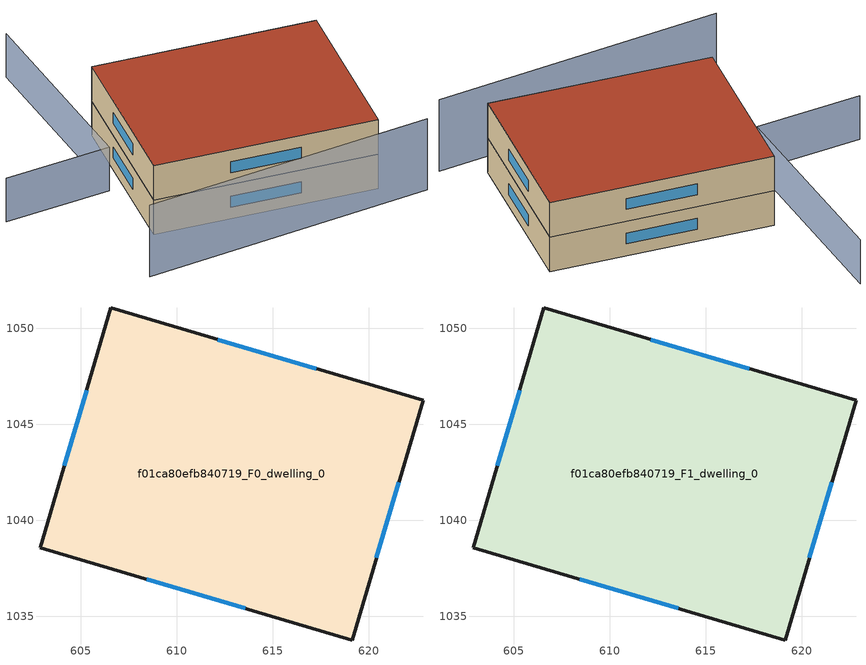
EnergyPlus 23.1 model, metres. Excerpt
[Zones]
f01ca80efb840719_F0_dwelling_0
 floor ground (EU_floor_Construction): 622.83,1046.25 619.14,1033.76 602.88,1038.57 606.57,1051.06 z0
 wall outside (EU_wall_Construction): 602.88,1038.57 619.14,1033.76 622.83,1046.25 606.57,1051.06 602.88,1038.57 z0:3
 window (EU_Window_Construction): 608.44,1036.92 613.57,1035.41 / 605.3,1046.78 604.14,1042.85 / 617.26,1047.9 612.13,1049.41 / 620.4,1038.04 621.56,1041.98 z1.03:1.97
f01ca80efb840719_F1_dwelling_0
 floor to f01ca80efb840719_F0_dwelling_0 (EU_floor_Construction): 622.83,1046.25 619.14,1033.76 602.88,1038.57 606.57,1051.06 z3
 wall outside (EU_wall_Construction): 602.88,1038.57 619.14,1033.76 622.83,1046.25 606.57,1051.06 602.88,1038.57 z3:6
 window (EU_Window_Construction): 608.44,1036.92 613.57,1035.41 / 605.3,1046.78 604.14,1042.85 / 617.26,1047.9 612.13,1049.41 / 620.4,1038.04 621.56,1041.98 z4.03:4.97
 roof outside (EU_roof_Construction): 619.14,1033.76 622.83,1046.25 606.57,1051.06 602.88,1038.57 z6
shading: 599.6,1034.59 621.85,1031.59 z0:6.2; 605.9,1060.5 603.55,1044.84 / 603.55,1044.84 595.37,1046.07 z0:3.8
[Building]
EU S2 Campaign: North Axis=0; Terrain=City; Solar Distribution=FullExterior
[Site:Location]
Cape.Town.Intl.AP: Latitude=-33.965; Longitude=18.602; Time Zone=2; Elevation=46
[SizingPeriod:WeatherFileDays]
AnnualSizingPeriod: Begin Month=1; Begin Day of Month=1; End Month=12; End Day of Month=31; Day of Week for Start Day=Monday; Use Weather File Daylight Saving Period=No; Use Weather File Rain and Snow Indicators=No
[MATERIAL]
EU_InternalMass_Material: Roughness=MediumRough; Thickness=0.1; Conductivity=1; Density=1800; Specific Heat=900; Thermal Absorptance=0.9; Solar Absorptance=0.7; Visible Absorptance=0.7
[MATERIAL:NOMASS] Roughness=MediumRough; Thermal Absorptance=0.9; Solar Absorptance=0.7; Visible Absorptance=0.7
Name | Thermal Resistance
EU_wall_NoMass | 0.493876
EU_roof_NoMass | 0.449382
EU_floor_NoMass | 1.25
[WINDOWMATERIAL:SIMPLEGLAZINGSYSTEM]
EU_Window_SimpleGlazing: UFactor=4.4; Solar Heat Gain Coefficient=0.85; Visible Transmittance=0.85
[CONSTRUCTION]
EU_wall_Construction: EU_wall_NoMass
EU_roof_Construction: EU_roof_NoMass
EU_floor_Construction: EU_floor_NoMass
EU_Window_Construction: EU_Window_SimpleGlazing
EU_InternalMass_Construction: EU_InternalMass_Material
[ZONE] Type=1; Multiplier=1; Ceiling Height=autocalculate; Floor Area=autocalculate; Part of Total Floor Area=Yes
Name | Volume
f01ca80efb840719_F0_dwelling_0 | 662.42
f01ca80efb840719_F1_dwelling_0 | 662.419
[INTERNALMASS] Construction=EU_InternalMass_Construction; Surface Area=220.806
Name | Zone or ZoneList
f01ca80efb840719_F0_dwelling_0_EU_InternalMass | f01ca80efb840719_F0_dwelling_0
f01ca80efb840719_F1_dwelling_0_EU_InternalMass | f01ca80efb840719_F1_dwelling_0
[OTHEREQUIPMENT] Fuel Type=Electricity; Design Level Calculation Method=Watts/Area; Power per Zone Floor Area=1; Fraction Latent=0; Fraction Radiant=0; Fraction Lost=0; Carbon Dioxide Generation Rate=0; EndUse Subcategory=EU_Step8_InternalGains
Name | Zone or ZoneList or Space or SpaceList | Schedule
EU_Step8_InternalGain_f01ca80efb840719_F0_dwelling_0_f000 | f01ca80efb840719_F0_dwelling_0 | EU_Step8_GainSchedule_f01ca80efb840719_F0_dwelling_0_f000
EU_Step8_InternalGain_f01ca80efb840719_F1_dwelling_0_f000 | f01ca80efb840719_F1_dwelling_0 | EU_Step8_GainSchedule_f01ca80efb840719_F1_dwelling_0_f000
[ZONEVENTILATION:DESIGNFLOWRATE] Schedule=EU_AlwaysOn; Design Flow Rate Calculation Method=AirChanges/Hour; Air Changes per Hour=0.64; Ventilation Type=Natural; Fan Pressure Rise=0; Fan Total Efficiency=1; Constant Term Coefficient=1; Temperature Term Coefficient=0; Velocity Term Coefficient=0; Velocity Squared Term Coefficient=0; Minimum Indoor Temperature=-100; Maximum Indoor Temperature=100; Delta Temperature=-100; Minimum Outdoor Temperature=-100; Maximum Outdoor Temperature=100; Maximum Wind Speed=40
Name | Zone or ZoneList or Space or SpaceList
EU_ConstantAir_f01ca80efb840719_F0_dwelling_0 | f01ca80efb840719_F0_dwelling_0
EU_ConstantAir_f01ca80efb840719_F1_dwelling_0 | f01ca80efb840719_F1_dwelling_0
[HVACTEMPLATE:THERMOSTAT] Constant Heating Setpoint=20; Constant Cooling Setpoint=50
EU_HeatOnly_f01ca80efb840719_F0_dwelling_0; EU_HeatOnly_f01ca80efb840719_F1_dwelling_0
[HVACTEMPLATE:ZONE:IDEALLOADSAIRSYSTEM] System Availability Schedule=EU_AlwaysOn; Maximum Heating Supply Air Temperature=50; Minimum Cooling Supply Air Temperature=13; Maximum Heating Supply Air Humidity Ratio=0.0156; Minimum Cooling Supply Air Humidity Ratio=0.0077; Heating Limit=NoLimit; Cooling Limit=NoLimit; Heating Availability Schedule=EU_AlwaysOn; Cooling Availability Schedule=EU_CoolingOff; Dehumidification Control Type=ConstantSensibleHeatRatio; Cooling Sensible Heat Ratio=0.7; Dehumidification Setpoint=60; Humidification Control Type=None; Humidification Setpoint=30; Outdoor Air Method=None; Outdoor Air Flow Rate per Person=0.00944; Outdoor Air Flow Rate per Zone Floor Area=0; Outdoor Air Flow Rate per Zone=0; Demand Controlled Ventilation Type=None; Outdoor Air Economizer Type=NoEconomizer; Heat Recovery Type=None; Sensible Heat Recovery Effectiveness=0.7; Latent Heat Recovery Effectiveness=0.65
Name | Template Thermostat
f01ca80efb840719_F0_dwelling_0 | EU_HeatOnly_f01ca80efb840719_F0_dwelling_0
f01ca80efb840719_F1_dwelling_0 | EU_HeatOnly_f01ca80efb840719_F1_dwelling_0
[SIZING:ZONE] Zone Cooling Design Supply Air Temperature Input Method=SupplyAirTemperature; Zone Cooling Design Supply Air Temperature=13; Zone Heating Design Supply Air Temperature Input Method=SupplyAirTemperature; Zone Heating Design Supply Air Temperature=50; Zone Cooling Design Supply Air Humidity Ratio=0.008; Zone Heating Design Supply Air Humidity Ratio=0.008; Cooling Design Air Flow Method=DesignDay; Cooling Design Air Flow Rate=0; Cooling Minimum Air Flow per Zone Floor Area=0.000762; Cooling Minimum Air Flow=0; Cooling Minimum Air Flow Fraction=0.2; Heating Design Air Flow Method=DesignDay; Heating Design Air Flow Rate=0; Heating Maximum Air Flow per Zone Floor Area=0.002032; Heating Maximum Air Flow=0.141576; Heating Maximum Air Flow Fraction=0.3; Account for Dedicated Outdoor Air System=No; Dedicated Outdoor Air System Control Strategy=NeutralSupplyAir; Dedicated Outdoor Air Low Setpoint Temperature for Design=autosize; Dedicated Outdoor Air High Setpoint Temperature for Design=autosize; Zone Load Sizing Method=Sensible Load Only No Latent Load; Zone Latent Cooling Design Supply Air Humidity Ratio Input Method=HumidityRatioDifference; Zone Cooling Design Supply Air Humidity Ratio Difference=0.005; Zone Latent Heating Design Supply Air Humidity Ratio Input Method=HumidityRatioDifference; Zone Humidification Design Supply Air Humidity Ratio Difference=0.005
f01ca80efb840719_F0_dwelling_0; f01ca80efb840719_F1_dwelling_0
[SCHEDULE:CONSTANT]
Name | Hourly Value
EU_AlwaysOn | 1
EU_CoolingOff | 0
[SCHEDULE:FILE] Column Number=1; Rows to Skip at Top=0; Number of Hours of Data=8760; Column Separator=Comma; Interpolate to Timestep=No; Minutes per Item=60; Adjust Schedule for Daylight Savings=Yes
Name | File
EU_Step8_GainSchedule_f01ca80efb840719_F0_dwelling_0_f000 | ../../schedules/f01ca80efb840719/f01ca80efb840719_F0_dwelling_0_f000_gain.csv
EU_Step8_GainSchedule_f01ca80efb840719_F1_dwelling_0_f000 | ../../schedules/f01ca80efb840719/f01ca80efb840719_F1_dwelling_0_f000_gain.csv
